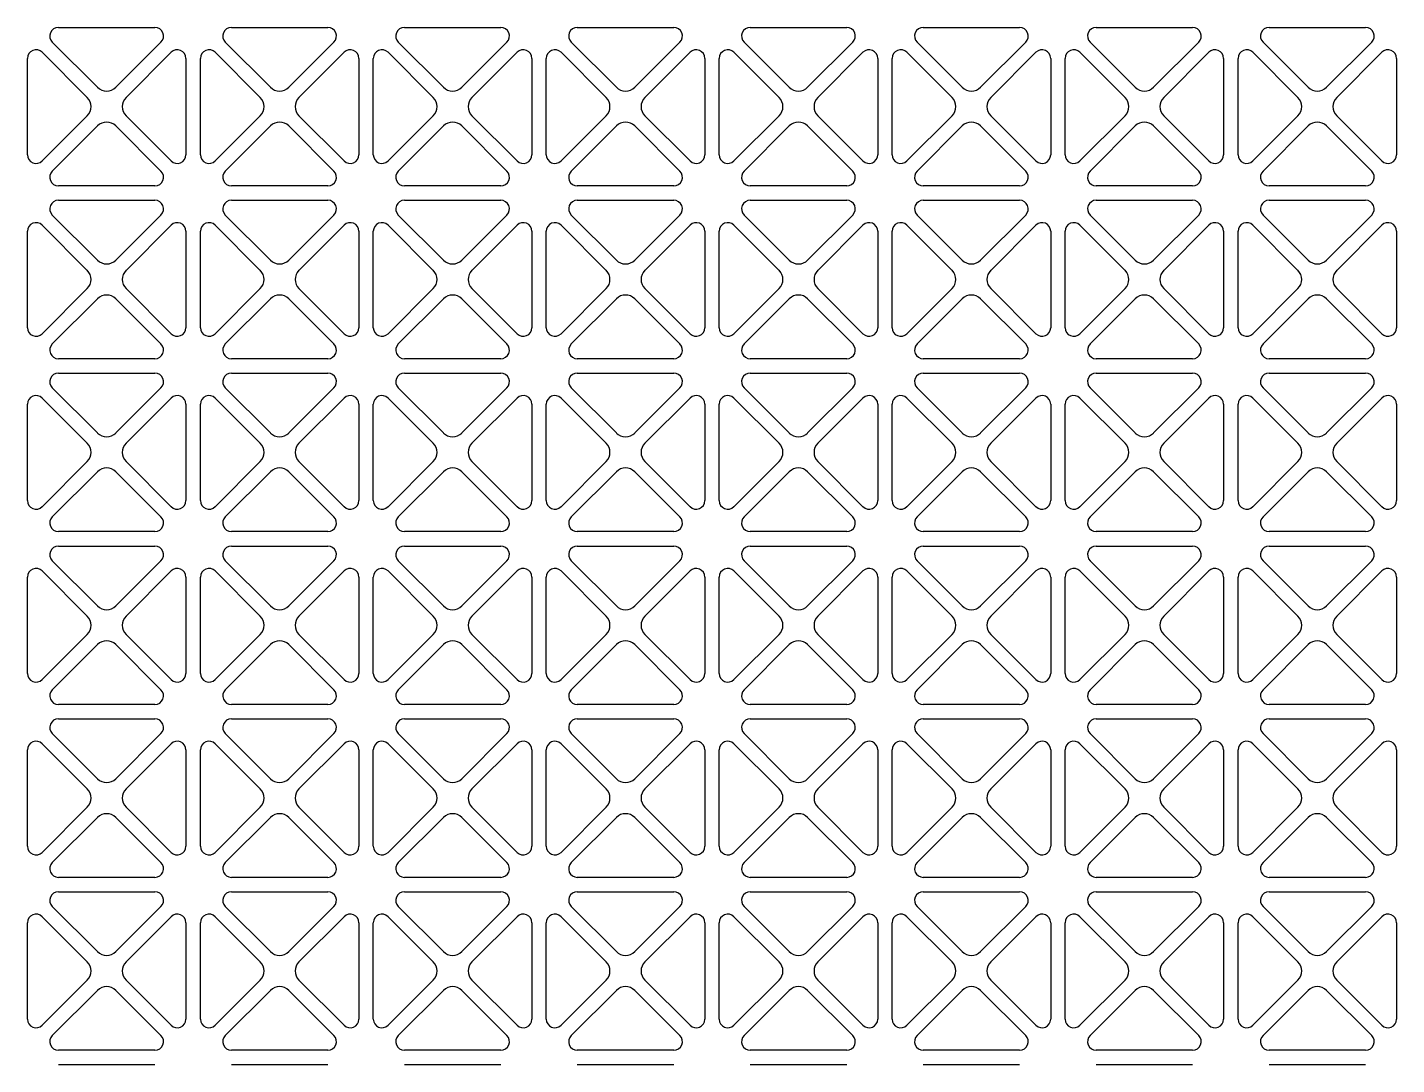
# Model space of a CAD drawing. Extents: x 59521 to 184406, y -1257 to 56672.
# Drawn here: x 70029.7 to 70219.7, y 19884.2 to 20028.2 of the extents above; entities that cross this region are included whole.
import ezdxf

# ---------------------------------------------------------------- set-up
doc = ezdxf.new("R2010")
doc.units = 0
doc.header["$MEASUREMENT"] = 0
doc.layers.get('0').update_dxf_attribs({"linetype": 'CONTINUOUS'})
doc.layers.add('WANGKONG_0', color=7, linetype='CONTINUOUS')

# ---------------------------------------------------------------- blocks, each defined once
blk = doc.blocks.new('ju77')
at = {"layer": 'WANGKONG_0', "color": 87, "linetype": 'Continuous'}
for p, q in [((-218.73, 299), (-205.35, 299)), ((-194.73, 299), (-181.35, 299)), ((-170.73, 299), (-157.35, 299)), ((-146.73, 299), (-133.35, 299)), ((-122.73, 299), (-109.35, 299)), ((-98.73, 299), (-85.35, 299)), ((-74.73, 299), (-61.35, 299)), ((-50.73, 299), (-37.35, 299)), ((-213.31, 290.69), (-219.58, 296.95)), ((-204.5, 296.95), (-210.77, 290.69)), ((-189.31, 290.69), (-195.58, 296.95)), ((-180.5, 296.95), (-186.77, 290.69)), ((-165.31, 290.69), (-171.58, 296.95)), ((-156.5, 296.95), (-162.77, 290.69)), ((-141.31, 290.69), (-147.58, 296.95)), ((-132.5, 296.95), (-138.77, 290.69)), ((-117.31, 290.69), (-123.58, 296.95)), ((-108.5, 296.95), (-114.77, 290.69)), ((-93.31, 290.69), (-99.58, 296.95)), ((-84.5, 296.95), (-90.77, 290.69)), ((-69.31, 290.69), (-75.58, 296.95)), ((-60.5, 296.95), (-66.77, 290.69)), ((-45.31, 290.69), (-51.58, 296.95)), ((-36.5, 296.95), (-42.77, 290.69)), ((-223.04, 281.31), (-223.04, 294.69)), ((-220.99, 295.54), (-214.73, 289.27)), ((-209.35, 289.27), (-203.09, 295.54)), ((-201.04, 294.69), (-201.04, 281.31)), ((-199.04, 281.31), (-199.04, 294.69)), ((-196.99, 295.54), (-190.73, 289.27)), ((-185.35, 289.27), (-179.09, 295.54)), ((-177.04, 294.69), (-177.04, 281.31)), ((-175.04, 281.31), (-175.04, 294.69)), ((-172.99, 295.54), (-166.73, 289.27)), ((-161.35, 289.27), (-155.09, 295.54)), ((-153.04, 294.69), (-153.04, 281.31)), ((-151.04, 281.31), (-151.04, 294.69)), ((-148.99, 295.54), (-142.73, 289.27)), ((-137.35, 289.27), (-131.09, 295.54)), ((-129.04, 294.69), (-129.04, 281.31)), ((-127.04, 281.31), (-127.04, 294.69)), ((-124.99, 295.54), (-118.73, 289.27)), ((-113.35, 289.27), (-107.09, 295.54)), ((-105.04, 294.69), (-105.04, 281.31)), ((-103.04, 281.31), (-103.04, 294.69)), ((-100.99, 295.54), (-94.73, 289.27)), ((-89.35, 289.27), (-83.09, 295.54)), ((-81.04, 294.69), (-81.04, 281.31)), ((-79.04, 281.31), (-79.04, 294.69)), ((-76.99, 295.54), (-70.73, 289.27)), ((-65.35, 289.27), (-59.09, 295.54)), ((-57.04, 294.69), (-57.04, 281.31)), ((-55.04, 281.31), (-55.04, 294.69)), ((-52.99, 295.54), (-46.73, 289.27)), ((-41.35, 289.27), (-35.09, 295.54)), ((-33.04, 294.69), (-33.04, 281.31)), ((-214.73, 286.73), (-220.99, 280.46)), ((-219.58, 279.05), (-213.31, 285.31)), ((-210.77, 285.31), (-204.5, 279.05)), ((-203.09, 280.46), (-209.35, 286.73)), ((-190.73, 286.73), (-196.99, 280.46)), ((-195.58, 279.05), (-189.31, 285.31)), ((-186.77, 285.31), (-180.5, 279.05)), ((-179.09, 280.46), (-185.35, 286.73)), ((-166.73, 286.73), (-172.99, 280.46)), ((-171.58, 279.05), (-165.31, 285.31)), ((-162.77, 285.31), (-156.5, 279.05)), ((-155.09, 280.46), (-161.35, 286.73)), ((-142.73, 286.73), (-148.99, 280.46)), ((-147.58, 279.05), (-141.31, 285.31)), ((-138.77, 285.31), (-132.5, 279.05)), ((-131.09, 280.46), (-137.35, 286.73)), ((-118.73, 286.73), (-124.99, 280.46)), ((-123.58, 279.05), (-117.31, 285.31)), ((-114.77, 285.31), (-108.5, 279.05)), ((-107.09, 280.46), (-113.35, 286.73)), ((-94.73, 286.73), (-100.99, 280.46)), ((-99.58, 279.05), (-93.31, 285.31)), ((-90.77, 285.31), (-84.5, 279.05)), ((-83.09, 280.46), (-89.35, 286.73)), ((-70.73, 286.73), (-76.99, 280.46)), ((-75.58, 279.05), (-69.31, 285.31)), ((-66.77, 285.31), (-60.5, 279.05)), ((-59.09, 280.46), (-65.35, 286.73)), ((-46.73, 286.73), (-52.99, 280.46)), ((-51.58, 279.05), (-45.31, 285.31)), ((-42.77, 285.31), (-36.5, 279.05)), ((-35.09, 280.46), (-41.35, 286.73)), ((-205.35, 277), (-218.73, 277)), ((-181.35, 277), (-194.73, 277)), ((-157.35, 277), (-170.73, 277)), ((-133.35, 277), (-146.73, 277)), ((-109.35, 277), (-122.73, 277)), ((-85.35, 277), (-98.73, 277)), ((-61.35, 277), (-74.73, 277)), ((-37.35, 277), (-50.73, 277)), ((-218.73, 275), (-205.35, 275)), ((-194.73, 275), (-181.35, 275)), ((-170.73, 275), (-157.35, 275)), ((-146.73, 275), (-133.35, 275)), ((-122.73, 275), (-109.35, 275)), ((-98.73, 275), (-85.35, 275)), ((-74.73, 275), (-61.35, 275)), ((-50.73, 275), (-37.35, 275)), ((-213.31, 266.69), (-219.58, 272.95)), ((-204.5, 272.95), (-210.77, 266.69)), ((-189.31, 266.69), (-195.58, 272.95)), ((-180.5, 272.95), (-186.77, 266.69)), ((-165.31, 266.69), (-171.58, 272.95)), ((-156.5, 272.95), (-162.77, 266.69)), ((-141.31, 266.69), (-147.58, 272.95)), ((-132.5, 272.95), (-138.77, 266.69)), ((-117.31, 266.69), (-123.58, 272.95)), ((-108.5, 272.95), (-114.77, 266.69)), ((-93.31, 266.69), (-99.58, 272.95)), ((-84.5, 272.95), (-90.77, 266.69)), ((-69.31, 266.69), (-75.58, 272.95)), ((-60.5, 272.95), (-66.77, 266.69)), ((-45.31, 266.69), (-51.58, 272.95)), ((-36.5, 272.95), (-42.77, 266.69)), ((-223.04, 257.31), (-223.04, 270.69)), ((-220.99, 271.54), (-214.73, 265.27)), ((-209.35, 265.27), (-203.09, 271.54)), ((-201.04, 270.69), (-201.04, 257.31)), ((-199.04, 257.31), (-199.04, 270.69)), ((-196.99, 271.54), (-190.73, 265.27)), ((-185.35, 265.27), (-179.09, 271.54)), ((-177.04, 270.69), (-177.04, 257.31)), ((-175.04, 257.31), (-175.04, 270.69)), ((-172.99, 271.54), (-166.73, 265.27)), ((-161.35, 265.27), (-155.09, 271.54)), ((-153.04, 270.69), (-153.04, 257.31)), ((-151.04, 257.31), (-151.04, 270.69)), ((-148.99, 271.54), (-142.73, 265.27)), ((-137.35, 265.27), (-131.09, 271.54)), ((-129.04, 270.69), (-129.04, 257.31)), ((-127.04, 257.31), (-127.04, 270.69)), ((-124.99, 271.54), (-118.73, 265.27)), ((-113.35, 265.27), (-107.09, 271.54)), ((-105.04, 270.69), (-105.04, 257.31)), ((-103.04, 257.31), (-103.04, 270.69)), ((-100.99, 271.54), (-94.73, 265.27)), ((-89.35, 265.27), (-83.09, 271.54)), ((-81.04, 270.69), (-81.04, 257.31)), ((-79.04, 257.31), (-79.04, 270.69)), ((-76.99, 271.54), (-70.73, 265.27)), ((-65.35, 265.27), (-59.09, 271.54)), ((-57.04, 270.69), (-57.04, 257.31)), ((-55.04, 257.31), (-55.04, 270.69)), ((-52.99, 271.54), (-46.73, 265.27)), ((-41.35, 265.27), (-35.09, 271.54)), ((-33.04, 270.69), (-33.04, 257.31)), ((-214.73, 262.73), (-220.99, 256.46)), ((-203.09, 256.46), (-209.35, 262.73)), ((-190.73, 262.73), (-196.99, 256.46)), ((-179.09, 256.46), (-185.35, 262.73)), ((-166.73, 262.73), (-172.99, 256.46)), ((-155.09, 256.46), (-161.35, 262.73)), ((-142.73, 262.73), (-148.99, 256.46)), ((-131.09, 256.46), (-137.35, 262.73)), ((-118.73, 262.73), (-124.99, 256.46)), ((-107.09, 256.46), (-113.35, 262.73)), ((-94.73, 262.73), (-100.99, 256.46)), ((-83.09, 256.46), (-89.35, 262.73)), ((-70.73, 262.73), (-76.99, 256.46)), ((-59.09, 256.46), (-65.35, 262.73)), ((-46.73, 262.73), (-52.99, 256.46)), ((-35.09, 256.46), (-41.35, 262.73)), ((-219.58, 255.05), (-213.31, 261.31)), ((-210.77, 261.31), (-204.5, 255.05)), ((-195.58, 255.05), (-189.31, 261.31)), ((-186.77, 261.31), (-180.5, 255.05)), ((-171.58, 255.05), (-165.31, 261.31)), ((-162.77, 261.31), (-156.5, 255.05)), ((-147.58, 255.05), (-141.31, 261.31)), ((-138.77, 261.31), (-132.5, 255.05)), ((-123.58, 255.05), (-117.31, 261.31)), ((-114.77, 261.31), (-108.5, 255.05)), ((-99.58, 255.05), (-93.31, 261.31)), ((-90.77, 261.31), (-84.5, 255.05)), ((-75.58, 255.05), (-69.31, 261.31)), ((-66.77, 261.31), (-60.5, 255.05)), ((-51.58, 255.05), (-45.31, 261.31)), ((-42.77, 261.31), (-36.5, 255.05)), ((-205.35, 253), (-218.73, 253)), ((-181.35, 253), (-194.73, 253)), ((-157.35, 253), (-170.73, 253)), ((-133.35, 253), (-146.73, 253)), ((-109.35, 253), (-122.73, 253)), ((-85.35, 253), (-98.73, 253)), ((-61.35, 253), (-74.73, 253)), ((-37.35, 253), (-50.73, 253)), ((-218.73, 251), (-205.35, 251)), ((-194.73, 251), (-181.35, 251)), ((-170.73, 251), (-157.35, 251)), ((-146.73, 251), (-133.35, 251)), ((-122.73, 251), (-109.35, 251)), ((-98.73, 251), (-85.35, 251)), ((-74.73, 251), (-61.35, 251)), ((-50.73, 251), (-37.35, 251)), ((-213.31, 242.69), (-219.58, 248.95)), ((-204.5, 248.95), (-210.77, 242.69)), ((-189.31, 242.69), (-195.58, 248.95)), ((-180.5, 248.95), (-186.77, 242.69)), ((-165.31, 242.69), (-171.58, 248.95)), ((-156.5, 248.95), (-162.77, 242.69)), ((-141.31, 242.69), (-147.58, 248.95)), ((-132.5, 248.95), (-138.77, 242.69)), ((-117.31, 242.69), (-123.58, 248.95)), ((-108.5, 248.95), (-114.77, 242.69)), ((-93.31, 242.69), (-99.58, 248.95)), ((-84.5, 248.95), (-90.77, 242.69)), ((-69.31, 242.69), (-75.58, 248.95)), ((-60.5, 248.95), (-66.77, 242.69)), ((-45.31, 242.69), (-51.58, 248.95)), ((-36.5, 248.95), (-42.77, 242.69)), ((-220.99, 247.54), (-214.73, 241.27)), ((-209.35, 241.27), (-203.09, 247.54)), ((-196.99, 247.54), (-190.73, 241.27)), ((-185.35, 241.27), (-179.09, 247.54)), ((-172.99, 247.54), (-166.73, 241.27)), ((-161.35, 241.27), (-155.09, 247.54)), ((-148.99, 247.54), (-142.73, 241.27)), ((-137.35, 241.27), (-131.09, 247.54)), ((-124.99, 247.54), (-118.73, 241.27)), ((-113.35, 241.27), (-107.09, 247.54)), ((-100.99, 247.54), (-94.73, 241.27)), ((-89.35, 241.27), (-83.09, 247.54)), ((-76.99, 247.54), (-70.73, 241.27)), ((-65.35, 241.27), (-59.09, 247.54)), ((-52.99, 247.54), (-46.73, 241.27)), ((-41.35, 241.27), (-35.09, 247.54)), ((-223.04, 233.31), (-223.04, 246.69)), ((-201.04, 246.69), (-201.04, 233.31)), ((-199.04, 233.31), (-199.04, 246.69)), ((-177.04, 246.69), (-177.04, 233.31)), ((-175.04, 233.31), (-175.04, 246.69)), ((-153.04, 246.69), (-153.04, 233.31)), ((-151.04, 233.31), (-151.04, 246.69)), ((-129.04, 246.69), (-129.04, 233.31)), ((-127.04, 233.31), (-127.04, 246.69)), ((-105.04, 246.69), (-105.04, 233.31)), ((-103.04, 233.31), (-103.04, 246.69)), ((-81.04, 246.69), (-81.04, 233.31)), ((-79.04, 233.31), (-79.04, 246.69)), ((-57.04, 246.69), (-57.04, 233.31)), ((-55.04, 233.31), (-55.04, 246.69)), ((-33.04, 246.69), (-33.04, 233.31)), ((-214.73, 238.73), (-220.99, 232.46)), ((-203.09, 232.46), (-209.35, 238.73)), ((-190.73, 238.73), (-196.99, 232.46)), ((-179.09, 232.46), (-185.35, 238.73)), ((-166.73, 238.73), (-172.99, 232.46)), ((-155.09, 232.46), (-161.35, 238.73)), ((-142.73, 238.73), (-148.99, 232.46)), ((-131.09, 232.46), (-137.35, 238.73)), ((-118.73, 238.73), (-124.99, 232.46)), ((-107.09, 232.46), (-113.35, 238.73)), ((-94.73, 238.73), (-100.99, 232.46)), ((-83.09, 232.46), (-89.35, 238.73)), ((-70.73, 238.73), (-76.99, 232.46)), ((-59.09, 232.46), (-65.35, 238.73)), ((-46.73, 238.73), (-52.99, 232.46)), ((-35.09, 232.46), (-41.35, 238.73)), ((-219.58, 231.05), (-213.31, 237.31)), ((-210.77, 237.31), (-204.5, 231.05)), ((-195.58, 231.05), (-189.31, 237.31)), ((-186.77, 237.31), (-180.5, 231.05)), ((-171.58, 231.05), (-165.31, 237.31)), ((-162.77, 237.31), (-156.5, 231.05)), ((-147.58, 231.05), (-141.31, 237.31)), ((-138.77, 237.31), (-132.5, 231.05)), ((-123.58, 231.05), (-117.31, 237.31)), ((-114.77, 237.31), (-108.5, 231.05)), ((-99.58, 231.05), (-93.31, 237.31)), ((-90.77, 237.31), (-84.5, 231.05)), ((-75.58, 231.05), (-69.31, 237.31)), ((-66.77, 237.31), (-60.5, 231.05)), ((-51.58, 231.05), (-45.31, 237.31)), ((-42.77, 237.31), (-36.5, 231.05)), ((-205.35, 229), (-218.73, 229)), ((-181.35, 229), (-194.73, 229)), ((-157.35, 229), (-170.73, 229)), ((-133.35, 229), (-146.73, 229)), ((-109.35, 229), (-122.73, 229)), ((-85.35, 229), (-98.73, 229)), ((-61.35, 229), (-74.73, 229)), ((-37.35, 229), (-50.73, 229)), ((-218.73, 227), (-205.35, 227)), ((-194.73, 227), (-181.35, 227)), ((-170.73, 227), (-157.35, 227)), ((-146.73, 227), (-133.35, 227)), ((-122.73, 227), (-109.35, 227)), ((-98.73, 227), (-85.35, 227)), ((-74.73, 227), (-61.35, 227)), ((-50.73, 227), (-37.35, 227)), ((-213.31, 218.69), (-219.58, 224.95)), ((-204.5, 224.95), (-210.77, 218.69)), ((-189.31, 218.69), (-195.58, 224.95)), ((-180.5, 224.95), (-186.77, 218.69)), ((-165.31, 218.69), (-171.58, 224.95)), ((-156.5, 224.95), (-162.77, 218.69)), ((-141.31, 218.69), (-147.58, 224.95)), ((-132.5, 224.95), (-138.77, 218.69)), ((-117.31, 218.69), (-123.58, 224.95)), ((-108.5, 224.95), (-114.77, 218.69)), ((-93.31, 218.69), (-99.58, 224.95)), ((-84.5, 224.95), (-90.77, 218.69)), ((-69.31, 218.69), (-75.58, 224.95)), ((-60.5, 224.95), (-66.77, 218.69)), ((-45.31, 218.69), (-51.58, 224.95)), ((-36.5, 224.95), (-42.77, 218.69)), ((-223.04, 209.31), (-223.04, 222.69)), ((-220.99, 223.54), (-214.73, 217.27)), ((-209.35, 217.27), (-203.09, 223.54)), ((-201.04, 222.69), (-201.04, 209.31)), ((-199.04, 209.31), (-199.04, 222.69)), ((-196.99, 223.54), (-190.73, 217.27)), ((-185.35, 217.27), (-179.09, 223.54)), ((-177.04, 222.69), (-177.04, 209.31)), ((-175.04, 209.31), (-175.04, 222.69)), ((-172.99, 223.54), (-166.73, 217.27)), ((-161.35, 217.27), (-155.09, 223.54)), ((-153.04, 222.69), (-153.04, 209.31)), ((-151.04, 209.31), (-151.04, 222.69)), ((-148.99, 223.54), (-142.73, 217.27)), ((-137.35, 217.27), (-131.09, 223.54)), ((-129.04, 222.69), (-129.04, 209.31)), ((-127.04, 209.31), (-127.04, 222.69)), ((-124.99, 223.54), (-118.73, 217.27)), ((-113.35, 217.27), (-107.09, 223.54)), ((-105.04, 222.69), (-105.04, 209.31)), ((-103.04, 209.31), (-103.04, 222.69)), ((-100.99, 223.54), (-94.73, 217.27)), ((-89.35, 217.27), (-83.09, 223.54)), ((-81.04, 222.69), (-81.04, 209.31)), ((-79.04, 209.31), (-79.04, 222.69)), ((-76.99, 223.54), (-70.73, 217.27)), ((-65.35, 217.27), (-59.09, 223.54)), ((-57.04, 222.69), (-57.04, 209.31)), ((-55.04, 209.31), (-55.04, 222.69)), ((-52.99, 223.54), (-46.73, 217.27)), ((-41.35, 217.27), (-35.09, 223.54)), ((-33.04, 222.69), (-33.04, 209.31)), ((-214.73, 214.73), (-220.99, 208.46)), ((-203.09, 208.46), (-209.35, 214.73)), ((-190.73, 214.73), (-196.99, 208.46)), ((-179.09, 208.46), (-185.35, 214.73)), ((-166.73, 214.73), (-172.99, 208.46)), ((-155.09, 208.46), (-161.35, 214.73)), ((-142.73, 214.73), (-148.99, 208.46)), ((-131.09, 208.46), (-137.35, 214.73)), ((-118.73, 214.73), (-124.99, 208.46)), ((-107.09, 208.46), (-113.35, 214.73)), ((-94.73, 214.73), (-100.99, 208.46)), ((-83.09, 208.46), (-89.35, 214.73)), ((-70.73, 214.73), (-76.99, 208.46)), ((-59.09, 208.46), (-65.35, 214.73)), ((-46.73, 214.73), (-52.99, 208.46)), ((-35.09, 208.46), (-41.35, 214.73)), ((-219.58, 207.05), (-213.31, 213.31)), ((-210.77, 213.31), (-204.5, 207.05)), ((-195.58, 207.05), (-189.31, 213.31)), ((-186.77, 213.31), (-180.5, 207.05)), ((-171.58, 207.05), (-165.31, 213.31)), ((-162.77, 213.31), (-156.5, 207.05)), ((-147.58, 207.05), (-141.31, 213.31)), ((-138.77, 213.31), (-132.5, 207.05)), ((-123.58, 207.05), (-117.31, 213.31)), ((-114.77, 213.31), (-108.5, 207.05)), ((-99.58, 207.05), (-93.31, 213.31)), ((-90.77, 213.31), (-84.5, 207.05)), ((-75.58, 207.05), (-69.31, 213.31)), ((-66.77, 213.31), (-60.5, 207.05)), ((-51.58, 207.05), (-45.31, 213.31)), ((-42.77, 213.31), (-36.5, 207.05)), ((-205.35, 205), (-218.73, 205)), ((-181.35, 205), (-194.73, 205)), ((-157.35, 205), (-170.73, 205)), ((-133.35, 205), (-146.73, 205)), ((-109.35, 205), (-122.73, 205)), ((-85.35, 205), (-98.73, 205)), ((-61.35, 205), (-74.73, 205)), ((-37.35, 205), (-50.73, 205)), ((-218.73, 203), (-205.35, 203)), ((-194.73, 203), (-181.35, 203)), ((-170.73, 203), (-157.35, 203)), ((-146.73, 203), (-133.35, 203)), ((-122.73, 203), (-109.35, 203)), ((-98.73, 203), (-85.35, 203)), ((-74.73, 203), (-61.35, 203)), ((-50.73, 203), (-37.35, 203)), ((-220.99, 199.54), (-214.73, 193.27)), ((-213.31, 194.69), (-219.58, 200.95)), ((-204.5, 200.95), (-210.77, 194.69)), ((-209.35, 193.27), (-203.09, 199.54)), ((-196.99, 199.54), (-190.73, 193.27)), ((-189.31, 194.69), (-195.58, 200.95)), ((-180.5, 200.95), (-186.77, 194.69)), ((-185.35, 193.27), (-179.09, 199.54)), ((-172.99, 199.54), (-166.73, 193.27)), ((-165.31, 194.69), (-171.58, 200.95)), ((-156.5, 200.95), (-162.77, 194.69)), ((-161.35, 193.27), (-155.09, 199.54)), ((-148.99, 199.54), (-142.73, 193.27)), ((-141.31, 194.69), (-147.58, 200.95)), ((-132.5, 200.95), (-138.77, 194.69)), ((-137.35, 193.27), (-131.09, 199.54)), ((-124.99, 199.54), (-118.73, 193.27)), ((-117.31, 194.69), (-123.58, 200.95)), ((-108.5, 200.95), (-114.77, 194.69)), ((-113.35, 193.27), (-107.09, 199.54)), ((-100.99, 199.54), (-94.73, 193.27)), ((-93.31, 194.69), (-99.58, 200.95)), ((-84.5, 200.95), (-90.77, 194.69)), ((-89.35, 193.27), (-83.09, 199.54)), ((-76.99, 199.54), (-70.73, 193.27)), ((-69.31, 194.69), (-75.58, 200.95)), ((-60.5, 200.95), (-66.77, 194.69)), ((-65.35, 193.27), (-59.09, 199.54)), ((-52.99, 199.54), (-46.73, 193.27)), ((-45.31, 194.69), (-51.58, 200.95)), ((-36.5, 200.95), (-42.77, 194.69)), ((-41.35, 193.27), (-35.09, 199.54)), ((-223.04, 185.31), (-223.04, 198.69)), ((-201.04, 198.69), (-201.04, 185.31)), ((-199.04, 185.31), (-199.04, 198.69)), ((-177.04, 198.69), (-177.04, 185.31)), ((-175.04, 185.31), (-175.04, 198.69)), ((-153.04, 198.69), (-153.04, 185.31)), ((-151.04, 185.31), (-151.04, 198.69)), ((-129.04, 198.69), (-129.04, 185.31)), ((-127.04, 185.31), (-127.04, 198.69)), ((-105.04, 198.69), (-105.04, 185.31)), ((-103.04, 185.31), (-103.04, 198.69)), ((-81.04, 198.69), (-81.04, 185.31)), ((-79.04, 185.31), (-79.04, 198.69)), ((-57.04, 198.69), (-57.04, 185.31)), ((-55.04, 185.31), (-55.04, 198.69)), ((-33.04, 198.69), (-33.04, 185.31)), ((-214.73, 190.73), (-220.99, 184.46)), ((-203.09, 184.46), (-209.35, 190.73)), ((-190.73, 190.73), (-196.99, 184.46)), ((-179.09, 184.46), (-185.35, 190.73)), ((-166.73, 190.73), (-172.99, 184.46)), ((-155.09, 184.46), (-161.35, 190.73)), ((-142.73, 190.73), (-148.99, 184.46)), ((-131.09, 184.46), (-137.35, 190.73)), ((-118.73, 190.73), (-124.99, 184.46)), ((-107.09, 184.46), (-113.35, 190.73)), ((-94.73, 190.73), (-100.99, 184.46)), ((-83.09, 184.46), (-89.35, 190.73)), ((-70.73, 190.73), (-76.99, 184.46)), ((-59.09, 184.46), (-65.35, 190.73)), ((-46.73, 190.73), (-52.99, 184.46)), ((-35.09, 184.46), (-41.35, 190.73)), ((-219.58, 183.05), (-213.31, 189.31)), ((-210.77, 189.31), (-204.5, 183.05)), ((-195.58, 183.05), (-189.31, 189.31)), ((-186.77, 189.31), (-180.5, 183.05)), ((-171.58, 183.05), (-165.31, 189.31)), ((-162.77, 189.31), (-156.5, 183.05)), ((-147.58, 183.05), (-141.31, 189.31)), ((-138.77, 189.31), (-132.5, 183.05)), ((-123.58, 183.05), (-117.31, 189.31)), ((-114.77, 189.31), (-108.5, 183.05)), ((-99.58, 183.05), (-93.31, 189.31)), ((-90.77, 189.31), (-84.5, 183.05)), ((-75.58, 183.05), (-69.31, 189.31)), ((-66.77, 189.31), (-60.5, 183.05)), ((-51.58, 183.05), (-45.31, 189.31)), ((-42.77, 189.31), (-36.5, 183.05)), ((-205.35, 181), (-218.73, 181)), ((-181.35, 181), (-194.73, 181)), ((-157.35, 181), (-170.73, 181)), ((-133.35, 181), (-146.73, 181)), ((-109.35, 181), (-122.73, 181)), ((-85.35, 181), (-98.73, 181)), ((-61.35, 181), (-74.73, 181)), ((-37.35, 181), (-50.73, 181)), ((-218.73, 179), (-205.35, 179)), ((-194.73, 179), (-181.35, 179)), ((-170.73, 179), (-157.35, 179)), ((-146.73, 179), (-133.35, 179)), ((-122.73, 179), (-109.35, 179)), ((-98.73, 179), (-85.35, 179)), ((-74.73, 179), (-61.35, 179)), ((-50.73, 179), (-37.35, 179)), ((-213.31, 170.69), (-219.58, 176.95)), ((-204.5, 176.95), (-210.77, 170.69)), ((-189.31, 170.69), (-195.58, 176.95)), ((-180.5, 176.95), (-186.77, 170.69)), ((-165.31, 170.69), (-171.58, 176.95)), ((-156.5, 176.95), (-162.77, 170.69)), ((-141.31, 170.69), (-147.58, 176.95)), ((-132.5, 176.95), (-138.77, 170.69)), ((-117.31, 170.69), (-123.58, 176.95)), ((-108.5, 176.95), (-114.77, 170.69)), ((-93.31, 170.69), (-99.58, 176.95)), ((-84.5, 176.95), (-90.77, 170.69)), ((-69.31, 170.69), (-75.58, 176.95)), ((-60.5, 176.95), (-66.77, 170.69)), ((-45.31, 170.69), (-51.58, 176.95)), ((-36.5, 176.95), (-42.77, 170.69)), ((-220.99, 175.54), (-214.73, 169.27)), ((-209.35, 169.27), (-203.09, 175.54)), ((-196.99, 175.54), (-190.73, 169.27)), ((-185.35, 169.27), (-179.09, 175.54)), ((-172.99, 175.54), (-166.73, 169.27)), ((-161.35, 169.27), (-155.09, 175.54)), ((-148.99, 175.54), (-142.73, 169.27)), ((-137.35, 169.27), (-131.09, 175.54)), ((-124.99, 175.54), (-118.73, 169.27)), ((-113.35, 169.27), (-107.09, 175.54)), ((-100.99, 175.54), (-94.73, 169.27)), ((-89.35, 169.27), (-83.09, 175.54)), ((-76.99, 175.54), (-70.73, 169.27)), ((-65.35, 169.27), (-59.09, 175.54)), ((-52.99, 175.54), (-46.73, 169.27)), ((-41.35, 169.27), (-35.09, 175.54)), ((-223.04, 161.31), (-223.04, 174.69)), ((-201.04, 174.69), (-201.04, 161.31)), ((-199.04, 161.31), (-199.04, 174.69)), ((-177.04, 174.69), (-177.04, 161.31)), ((-175.04, 161.31), (-175.04, 174.69)), ((-153.04, 174.69), (-153.04, 161.31)), ((-151.04, 161.31), (-151.04, 174.69)), ((-129.04, 174.69), (-129.04, 161.31)), ((-127.04, 161.31), (-127.04, 174.69)), ((-105.04, 174.69), (-105.04, 161.31)), ((-103.04, 161.31), (-103.04, 174.69)), ((-81.04, 174.69), (-81.04, 161.31)), ((-79.04, 161.31), (-79.04, 174.69)), ((-57.04, 174.69), (-57.04, 161.31)), ((-55.04, 161.31), (-55.04, 174.69)), ((-33.04, 174.69), (-33.04, 161.31)), ((-214.73, 166.73), (-220.99, 160.46)), ((-219.58, 159.05), (-213.31, 165.31)), ((-210.77, 165.31), (-204.5, 159.05)), ((-203.09, 160.46), (-209.35, 166.73)), ((-190.73, 166.73), (-196.99, 160.46)), ((-195.58, 159.05), (-189.31, 165.31)), ((-186.77, 165.31), (-180.5, 159.05)), ((-179.09, 160.46), (-185.35, 166.73)), ((-166.73, 166.73), (-172.99, 160.46)), ((-171.58, 159.05), (-165.31, 165.31)), ((-162.77, 165.31), (-156.5, 159.05)), ((-155.09, 160.46), (-161.35, 166.73)), ((-142.73, 166.73), (-148.99, 160.46)), ((-147.58, 159.05), (-141.31, 165.31)), ((-138.77, 165.31), (-132.5, 159.05)), ((-131.09, 160.46), (-137.35, 166.73)), ((-118.73, 166.73), (-124.99, 160.46)), ((-123.58, 159.05), (-117.31, 165.31)), ((-114.77, 165.31), (-108.5, 159.05)), ((-107.09, 160.46), (-113.35, 166.73)), ((-94.73, 166.73), (-100.99, 160.46)), ((-99.58, 159.05), (-93.31, 165.31)), ((-90.77, 165.31), (-84.5, 159.05)), ((-83.09, 160.46), (-89.35, 166.73)), ((-70.73, 166.73), (-76.99, 160.46)), ((-75.58, 159.05), (-69.31, 165.31)), ((-66.77, 165.31), (-60.5, 159.05)), ((-59.09, 160.46), (-65.35, 166.73)), ((-46.73, 166.73), (-52.99, 160.46)), ((-51.58, 159.05), (-45.31, 165.31)), ((-42.77, 165.31), (-36.5, 159.05)), ((-35.09, 160.46), (-41.35, 166.73)), ((-205.35, 157), (-218.73, 157)), ((-181.35, 157), (-194.73, 157)), ((-157.35, 157), (-170.73, 157)), ((-133.35, 157), (-146.73, 157)), ((-109.35, 157), (-122.73, 157)), ((-85.35, 157), (-98.73, 157)), ((-61.35, 157), (-74.73, 157)), ((-37.35, 157), (-50.73, 157)), ((-218.73, 155), (-205.35, 155)), ((-194.73, 155), (-181.35, 155)), ((-170.73, 155), (-157.35, 155)), ((-146.73, 155), (-133.35, 155)), ((-122.73, 155), (-109.35, 155)), ((-98.73, 155), (-85.35, 155)), ((-74.73, 155), (-61.35, 155)), ((-50.73, 155), (-37.35, 155))]:
    blk.add_line(p, q, dxfattribs=at)
for centre, radius, start, end in [((-218.73, 297.8), 1.2, 90, 225), ((-205.35, 297.8), 1.2, 315, 90), ((-194.73, 297.8), 1.2, 90, 225), ((-181.35, 297.8), 1.2, 315, 90), ((-170.73, 297.8), 1.2, 90, 225), ((-157.35, 297.8), 1.2, 315, 90), ((-146.73, 297.8), 1.2, 90, 225), ((-133.35, 297.8), 1.2, 315, 90), ((-122.73, 297.8), 1.2, 90, 225), ((-109.35, 297.8), 1.2, 315, 90), ((-98.73, 297.8), 1.2, 90, 225), ((-85.35, 297.8), 1.2, 315, 90), ((-74.73, 297.8), 1.2, 90, 225), ((-61.35, 297.8), 1.2, 315, 90), ((-50.73, 297.8), 1.2, 90, 225), ((-37.35, 297.8), 1.2, 315, 90), ((-221.84, 294.69), 1.2, 45, 180), ((-202.24, 294.69), 1.2, 0, 135), ((-197.84, 294.69), 1.2, 45, 180), ((-178.24, 294.69), 1.2, 0, 135), ((-173.84, 294.69), 1.2, 45, 180), ((-154.24, 294.69), 1.2, 0, 135), ((-149.84, 294.69), 1.2, 45, 180), ((-130.24, 294.69), 1.2, 0, 135), ((-125.84, 294.69), 1.2, 45, 180), ((-106.24, 294.69), 1.2, 0, 135), ((-101.84, 294.69), 1.2, 45, 180), ((-82.24, 294.69), 1.2, 0, 135), ((-77.84, 294.69), 1.2, 45, 180), ((-58.24, 294.69), 1.2, 0, 135), ((-53.84, 294.69), 1.2, 45, 180), ((-34.24, 294.69), 1.2, 0, 135), ((-216, 288), 1.8, 315, 45), ((-212.04, 291.96), 1.8, 225, 315), ((-208.08, 288), 1.8, 135, 225), ((-192, 288), 1.8, 315, 45), ((-188.04, 291.96), 1.8, 225, 315), ((-184.08, 288), 1.8, 135, 225), ((-168, 288), 1.8, 315, 45), ((-164.04, 291.96), 1.8, 225, 315), ((-160.08, 288), 1.8, 135, 225), ((-144, 288), 1.8, 315, 45), ((-140.04, 291.96), 1.8, 225, 315), ((-136.08, 288), 1.8, 135, 225), ((-120, 288), 1.8, 315, 45), ((-116.04, 291.96), 1.8, 225, 315), ((-112.08, 288), 1.8, 135, 225), ((-96, 288), 1.8, 315, 45), ((-92.04, 291.96), 1.8, 225, 315), ((-88.08, 288), 1.8, 135, 225), ((-72, 288), 1.8, 315, 45), ((-68.04, 291.96), 1.8, 225, 315), ((-64.08, 288), 1.8, 135, 225), ((-48, 288), 1.8, 315, 45), ((-44.04, 291.96), 1.8, 225, 315), ((-40.08, 288), 1.8, 135, 225), ((-212.04, 284.04), 1.8, 45, 135), ((-188.04, 284.04), 1.8, 45, 135), ((-164.04, 284.04), 1.8, 45, 135), ((-140.04, 284.04), 1.8, 45, 135), ((-116.04, 284.04), 1.8, 45, 135), ((-92.04, 284.04), 1.8, 45, 135), ((-68.04, 284.04), 1.8, 45, 135), ((-44.04, 284.04), 1.8, 45, 135), ((-221.84, 281.31), 1.2, 180, 315), ((-202.24, 281.31), 1.2, 225, 0), ((-197.84, 281.31), 1.2, 180, 315), ((-178.24, 281.31), 1.2, 225, 0), ((-173.84, 281.31), 1.2, 180, 315), ((-154.24, 281.31), 1.2, 225, 0), ((-149.84, 281.31), 1.2, 180, 315), ((-130.24, 281.31), 1.2, 225, 0), ((-125.84, 281.31), 1.2, 180, 315), ((-106.24, 281.31), 1.2, 225, 0), ((-101.84, 281.31), 1.2, 180, 315), ((-82.24, 281.31), 1.2, 225, 0), ((-77.84, 281.31), 1.2, 180, 315), ((-58.24, 281.31), 1.2, 225, 0), ((-53.84, 281.31), 1.2, 180, 315), ((-34.24, 281.31), 1.2, 225, 0), ((-218.73, 278.2), 1.2, 135, 270), ((-205.35, 278.2), 1.2, 270, 45), ((-194.73, 278.2), 1.2, 135, 270), ((-181.35, 278.2), 1.2, 270, 45), ((-170.73, 278.2), 1.2, 135, 270), ((-157.35, 278.2), 1.2, 270, 45), ((-146.73, 278.2), 1.2, 135, 270), ((-133.35, 278.2), 1.2, 270, 45), ((-122.73, 278.2), 1.2, 135, 270), ((-109.35, 278.2), 1.2, 270, 45), ((-98.73, 278.2), 1.2, 135, 270), ((-85.35, 278.2), 1.2, 270, 45), ((-74.73, 278.2), 1.2, 135, 270), ((-61.35, 278.2), 1.2, 270, 45), ((-50.73, 278.2), 1.2, 135, 270), ((-37.35, 278.2), 1.2, 270, 45), ((-218.73, 273.8), 1.2, 90, 225), ((-205.35, 273.8), 1.2, 315, 90), ((-194.73, 273.8), 1.2, 90, 225), ((-181.35, 273.8), 1.2, 315, 90), ((-170.73, 273.8), 1.2, 90, 225), ((-157.35, 273.8), 1.2, 315, 90), ((-146.73, 273.8), 1.2, 90, 225), ((-133.35, 273.8), 1.2, 315, 90), ((-122.73, 273.8), 1.2, 90, 225), ((-109.35, 273.8), 1.2, 315, 90), ((-98.73, 273.8), 1.2, 90, 225), ((-85.35, 273.8), 1.2, 315, 90), ((-74.73, 273.8), 1.2, 90, 225), ((-61.35, 273.8), 1.2, 315, 90), ((-50.73, 273.8), 1.2, 90, 225), ((-37.35, 273.8), 1.2, 315, 90), ((-221.84, 270.69), 1.2, 45, 180), ((-202.24, 270.69), 1.2, 0, 135), ((-197.84, 270.69), 1.2, 45, 180), ((-178.24, 270.69), 1.2, 0, 135), ((-173.84, 270.69), 1.2, 45, 180), ((-154.24, 270.69), 1.2, 0, 135), ((-149.84, 270.69), 1.2, 45, 180), ((-130.24, 270.69), 1.2, 0, 135), ((-125.84, 270.69), 1.2, 45, 180), ((-106.24, 270.69), 1.2, 0, 135), ((-101.84, 270.69), 1.2, 45, 180), ((-82.24, 270.69), 1.2, 0, 135), ((-77.84, 270.69), 1.2, 45, 180), ((-58.24, 270.69), 1.2, 0, 135), ((-53.84, 270.69), 1.2, 45, 180), ((-34.24, 270.69), 1.2, 0, 135), ((-212.04, 267.96), 1.8, 225, 315), ((-188.04, 267.96), 1.8, 225, 315), ((-164.04, 267.96), 1.8, 225, 315), ((-140.04, 267.96), 1.8, 225, 315), ((-116.04, 267.96), 1.8, 225, 315), ((-92.04, 267.96), 1.8, 225, 315), ((-68.04, 267.96), 1.8, 225, 315), ((-44.04, 267.96), 1.8, 225, 315), ((-216, 264), 1.8, 315, 45), ((-208.08, 264), 1.8, 135, 225), ((-192, 264), 1.8, 315, 45), ((-184.08, 264), 1.8, 135, 225), ((-168, 264), 1.8, 315, 45), ((-160.08, 264), 1.8, 135, 225), ((-144, 264), 1.8, 315, 45), ((-136.08, 264), 1.8, 135, 225), ((-120, 264), 1.8, 315, 45), ((-112.08, 264), 1.8, 135, 225), ((-96, 264), 1.8, 315, 45), ((-88.08, 264), 1.8, 135, 225), ((-72, 264), 1.8, 315, 45), ((-64.08, 264), 1.8, 135, 225), ((-48, 264), 1.8, 315, 45), ((-40.08, 264), 1.8, 135, 225), ((-212.04, 260.04), 1.8, 45, 135), ((-188.04, 260.04), 1.8, 45, 135), ((-164.04, 260.04), 1.8, 45, 135), ((-140.04, 260.04), 1.8, 45, 135), ((-116.04, 260.04), 1.8, 45, 135), ((-92.04, 260.04), 1.8, 45, 135), ((-68.04, 260.04), 1.8, 45, 135), ((-44.04, 260.04), 1.8, 45, 135), ((-221.84, 257.31), 1.2, 180, 315), ((-202.24, 257.31), 1.2, 225, 0), ((-197.84, 257.31), 1.2, 180, 315), ((-178.24, 257.31), 1.2, 225, 0), ((-173.84, 257.31), 1.2, 180, 315), ((-154.24, 257.31), 1.2, 225, 0), ((-149.84, 257.31), 1.2, 180, 315), ((-130.24, 257.31), 1.2, 225, 0), ((-125.84, 257.31), 1.2, 180, 315), ((-106.24, 257.31), 1.2, 225, 0), ((-101.84, 257.31), 1.2, 180, 315), ((-82.24, 257.31), 1.2, 225, 0), ((-77.84, 257.31), 1.2, 180, 315), ((-58.24, 257.31), 1.2, 225, 0), ((-53.84, 257.31), 1.2, 180, 315), ((-34.24, 257.31), 1.2, 225, 0), ((-218.73, 254.2), 1.2, 135, 270), ((-205.35, 254.2), 1.2, 270, 45), ((-194.73, 254.2), 1.2, 135, 270), ((-181.35, 254.2), 1.2, 270, 45), ((-170.73, 254.2), 1.2, 135, 270), ((-157.35, 254.2), 1.2, 270, 45), ((-146.73, 254.2), 1.2, 135, 270), ((-133.35, 254.2), 1.2, 270, 45), ((-122.73, 254.2), 1.2, 135, 270), ((-109.35, 254.2), 1.2, 270, 45), ((-98.73, 254.2), 1.2, 135, 270), ((-85.35, 254.2), 1.2, 270, 45), ((-74.73, 254.2), 1.2, 135, 270), ((-61.35, 254.2), 1.2, 270, 45), ((-50.73, 254.2), 1.2, 135, 270), ((-37.35, 254.2), 1.2, 270, 45), ((-218.73, 249.8), 1.2, 90, 225), ((-205.35, 249.8), 1.2, 315, 90), ((-194.73, 249.8), 1.2, 90, 225), ((-181.35, 249.8), 1.2, 315, 90), ((-170.73, 249.8), 1.2, 90, 225), ((-157.35, 249.8), 1.2, 315, 90), ((-146.73, 249.8), 1.2, 90, 225), ((-133.35, 249.8), 1.2, 315, 90), ((-122.73, 249.8), 1.2, 90, 225), ((-109.35, 249.8), 1.2, 315, 90), ((-98.73, 249.8), 1.2, 90, 225), ((-85.35, 249.8), 1.2, 315, 90), ((-74.73, 249.8), 1.2, 90, 225), ((-61.35, 249.8), 1.2, 315, 90), ((-50.73, 249.8), 1.2, 90, 225), ((-37.35, 249.8), 1.2, 315, 90), ((-221.84, 246.69), 1.2, 45, 180), ((-202.24, 246.69), 1.2, 0, 135), ((-197.84, 246.69), 1.2, 45, 180), ((-178.24, 246.69), 1.2, 0, 135), ((-173.84, 246.69), 1.2, 45, 180), ((-154.24, 246.69), 1.2, 0, 135), ((-149.84, 246.69), 1.2, 45, 180), ((-130.24, 246.69), 1.2, 0, 135), ((-125.84, 246.69), 1.2, 45, 180), ((-106.24, 246.69), 1.2, 0, 135), ((-101.84, 246.69), 1.2, 45, 180), ((-82.24, 246.69), 1.2, 0, 135), ((-77.84, 246.69), 1.2, 45, 180), ((-58.24, 246.69), 1.2, 0, 135), ((-53.84, 246.69), 1.2, 45, 180), ((-34.24, 246.69), 1.2, 0, 135), ((-212.04, 243.96), 1.8, 225, 315), ((-188.04, 243.96), 1.8, 225, 315), ((-164.04, 243.96), 1.8, 225, 315), ((-140.04, 243.96), 1.8, 225, 315), ((-116.04, 243.96), 1.8, 225, 315), ((-92.04, 243.96), 1.8, 225, 315), ((-68.04, 243.96), 1.8, 225, 315), ((-44.04, 243.96), 1.8, 225, 315), ((-216, 240), 1.8, 315, 45), ((-208.08, 240), 1.8, 135, 225), ((-192, 240), 1.8, 315, 45), ((-184.08, 240), 1.8, 135, 225), ((-168, 240), 1.8, 315, 45), ((-160.08, 240), 1.8, 135, 225), ((-144, 240), 1.8, 315, 45), ((-136.08, 240), 1.8, 135, 225), ((-120, 240), 1.8, 315, 45), ((-112.08, 240), 1.8, 135, 225), ((-96, 240), 1.8, 315, 45), ((-88.08, 240), 1.8, 135, 225), ((-72, 240), 1.8, 315, 45), ((-64.08, 240), 1.8, 135, 225), ((-48, 240), 1.8, 315, 45), ((-40.08, 240), 1.8, 135, 225), ((-212.04, 236.04), 1.8, 45, 135), ((-188.04, 236.04), 1.8, 45, 135), ((-164.04, 236.04), 1.8, 45, 135), ((-140.04, 236.04), 1.8, 45, 135), ((-116.04, 236.04), 1.8, 45, 135), ((-92.04, 236.04), 1.8, 45, 135), ((-68.04, 236.04), 1.8, 45, 135), ((-44.04, 236.04), 1.8, 45, 135), ((-221.84, 233.31), 1.2, 180, 315), ((-202.24, 233.31), 1.2, 225, 0), ((-197.84, 233.31), 1.2, 180, 315), ((-178.24, 233.31), 1.2, 225, 0), ((-173.84, 233.31), 1.2, 180, 315), ((-154.24, 233.31), 1.2, 225, 0), ((-149.84, 233.31), 1.2, 180, 315), ((-130.24, 233.31), 1.2, 225, 0), ((-125.84, 233.31), 1.2, 180, 315), ((-106.24, 233.31), 1.2, 225, 0), ((-101.84, 233.31), 1.2, 180, 315), ((-82.24, 233.31), 1.2, 225, 0), ((-77.84, 233.31), 1.2, 180, 315), ((-58.24, 233.31), 1.2, 225, 0), ((-53.84, 233.31), 1.2, 180, 315), ((-34.24, 233.31), 1.2, 225, 0), ((-218.73, 230.2), 1.2, 135, 270), ((-205.35, 230.2), 1.2, 270, 45), ((-194.73, 230.2), 1.2, 135, 270), ((-181.35, 230.2), 1.2, 270, 45), ((-170.73, 230.2), 1.2, 135, 270), ((-157.35, 230.2), 1.2, 270, 45), ((-146.73, 230.2), 1.2, 135, 270), ((-133.35, 230.2), 1.2, 270, 45), ((-122.73, 230.2), 1.2, 135, 270), ((-109.35, 230.2), 1.2, 270, 45), ((-98.73, 230.2), 1.2, 135, 270), ((-85.35, 230.2), 1.2, 270, 45), ((-74.73, 230.2), 1.2, 135, 270), ((-61.35, 230.2), 1.2, 270, 45), ((-50.73, 230.2), 1.2, 135, 270), ((-37.35, 230.2), 1.2, 270, 45), ((-218.73, 225.8), 1.2, 90, 225), ((-205.35, 225.8), 1.2, 315, 90), ((-194.73, 225.8), 1.2, 90, 225), ((-181.35, 225.8), 1.2, 315, 90), ((-170.73, 225.8), 1.2, 90, 225), ((-157.35, 225.8), 1.2, 315, 90), ((-146.73, 225.8), 1.2, 90, 225), ((-133.35, 225.8), 1.2, 315, 90), ((-122.73, 225.8), 1.2, 90, 225), ((-109.35, 225.8), 1.2, 315, 90), ((-98.73, 225.8), 1.2, 90, 225), ((-85.35, 225.8), 1.2, 315, 90), ((-74.73, 225.8), 1.2, 90, 225), ((-61.35, 225.8), 1.2, 315, 90), ((-50.73, 225.8), 1.2, 90, 225), ((-37.35, 225.8), 1.2, 315, 90), ((-221.84, 222.69), 1.2, 45, 180), ((-202.24, 222.69), 1.2, 0, 135), ((-197.84, 222.69), 1.2, 45, 180), ((-178.24, 222.69), 1.2, 0, 135), ((-173.84, 222.69), 1.2, 45, 180), ((-154.24, 222.69), 1.2, 0, 135), ((-149.84, 222.69), 1.2, 45, 180), ((-130.24, 222.69), 1.2, 0, 135), ((-125.84, 222.69), 1.2, 45, 180), ((-106.24, 222.69), 1.2, 0, 135), ((-101.84, 222.69), 1.2, 45, 180), ((-82.24, 222.69), 1.2, 0, 135), ((-77.84, 222.69), 1.2, 45, 180), ((-58.24, 222.69), 1.2, 0, 135), ((-53.84, 222.69), 1.2, 45, 180), ((-34.24, 222.69), 1.2, 0, 135), ((-212.04, 219.96), 1.8, 225, 315), ((-188.04, 219.96), 1.8, 225, 315), ((-164.04, 219.96), 1.8, 225, 315), ((-140.04, 219.96), 1.8, 225, 315), ((-116.04, 219.96), 1.8, 225, 315), ((-92.04, 219.96), 1.8, 225, 315), ((-68.04, 219.96), 1.8, 225, 315), ((-44.04, 219.96), 1.8, 225, 315), ((-216, 216), 1.8, 315, 45), ((-208.08, 216), 1.8, 135, 225), ((-192, 216), 1.8, 315, 45), ((-184.08, 216), 1.8, 135, 225), ((-168, 216), 1.8, 315, 45), ((-160.08, 216), 1.8, 135, 225), ((-144, 216), 1.8, 315, 45), ((-136.08, 216), 1.8, 135, 225), ((-120, 216), 1.8, 315, 45), ((-112.08, 216), 1.8, 135, 225), ((-96, 216), 1.8, 315, 45), ((-88.08, 216), 1.8, 135, 225), ((-72, 216), 1.8, 315, 45), ((-64.08, 216), 1.8, 135, 225), ((-48, 216), 1.8, 315, 45), ((-40.08, 216), 1.8, 135, 225), ((-212.04, 212.04), 1.8, 45, 135), ((-188.04, 212.04), 1.8, 45, 135), ((-164.04, 212.04), 1.8, 45, 135), ((-140.04, 212.04), 1.8, 45, 135), ((-116.04, 212.04), 1.8, 45, 135), ((-92.04, 212.04), 1.8, 45, 135), ((-68.04, 212.04), 1.8, 45, 135), ((-44.04, 212.04), 1.8, 45, 135), ((-221.84, 209.31), 1.2, 180, 315), ((-202.24, 209.31), 1.2, 225, 0), ((-197.84, 209.31), 1.2, 180, 315), ((-178.24, 209.31), 1.2, 225, 0), ((-173.84, 209.31), 1.2, 180, 315), ((-154.24, 209.31), 1.2, 225, 0), ((-149.84, 209.31), 1.2, 180, 315), ((-130.24, 209.31), 1.2, 225, 0), ((-125.84, 209.31), 1.2, 180, 315), ((-106.24, 209.31), 1.2, 225, 0), ((-101.84, 209.31), 1.2, 180, 315), ((-82.24, 209.31), 1.2, 225, 0), ((-77.84, 209.31), 1.2, 180, 315), ((-58.24, 209.31), 1.2, 225, 0), ((-53.84, 209.31), 1.2, 180, 315), ((-34.24, 209.31), 1.2, 225, 0), ((-218.73, 206.2), 1.2, 135, 270), ((-205.35, 206.2), 1.2, 270, 45), ((-194.73, 206.2), 1.2, 135, 270), ((-181.35, 206.2), 1.2, 270, 45), ((-170.73, 206.2), 1.2, 135, 270), ((-157.35, 206.2), 1.2, 270, 45), ((-146.73, 206.2), 1.2, 135, 270), ((-133.35, 206.2), 1.2, 270, 45), ((-122.73, 206.2), 1.2, 135, 270), ((-109.35, 206.2), 1.2, 270, 45), ((-98.73, 206.2), 1.2, 135, 270), ((-85.35, 206.2), 1.2, 270, 45), ((-74.73, 206.2), 1.2, 135, 270), ((-61.35, 206.2), 1.2, 270, 45), ((-50.73, 206.2), 1.2, 135, 270), ((-37.35, 206.2), 1.2, 270, 45), ((-218.73, 201.8), 1.2, 90, 225), ((-205.35, 201.8), 1.2, 315, 90), ((-194.73, 201.8), 1.2, 90, 225), ((-181.35, 201.8), 1.2, 315, 90), ((-170.73, 201.8), 1.2, 90, 225), ((-157.35, 201.8), 1.2, 315, 90), ((-146.73, 201.8), 1.2, 90, 225), ((-133.35, 201.8), 1.2, 315, 90), ((-122.73, 201.8), 1.2, 90, 225), ((-109.35, 201.8), 1.2, 315, 90), ((-98.73, 201.8), 1.2, 90, 225), ((-85.35, 201.8), 1.2, 315, 90), ((-74.73, 201.8), 1.2, 90, 225), ((-61.35, 201.8), 1.2, 315, 90), ((-50.73, 201.8), 1.2, 90, 225), ((-37.35, 201.8), 1.2, 315, 90), ((-221.84, 198.69), 1.2, 45, 180), ((-202.24, 198.69), 1.2, 0, 135), ((-197.84, 198.69), 1.2, 45, 180), ((-178.24, 198.69), 1.2, 0, 135), ((-173.84, 198.69), 1.2, 45, 180), ((-154.24, 198.69), 1.2, 0, 135), ((-149.84, 198.69), 1.2, 45, 180), ((-130.24, 198.69), 1.2, 0, 135), ((-125.84, 198.69), 1.2, 45, 180), ((-106.24, 198.69), 1.2, 0, 135), ((-101.84, 198.69), 1.2, 45, 180), ((-82.24, 198.69), 1.2, 0, 135), ((-77.84, 198.69), 1.2, 45, 180), ((-58.24, 198.69), 1.2, 0, 135), ((-53.84, 198.69), 1.2, 45, 180), ((-34.24, 198.69), 1.2, 0, 135), ((-212.04, 195.96), 1.8, 225, 315), ((-188.04, 195.96), 1.8, 225, 315), ((-164.04, 195.96), 1.8, 225, 315), ((-140.04, 195.96), 1.8, 225, 315), ((-116.04, 195.96), 1.8, 225, 315), ((-92.04, 195.96), 1.8, 225, 315), ((-68.04, 195.96), 1.8, 225, 315), ((-44.04, 195.96), 1.8, 225, 315), ((-216, 192), 1.8, 315, 45), ((-208.08, 192), 1.8, 135, 225), ((-192, 192), 1.8, 315, 45), ((-184.08, 192), 1.8, 135, 225), ((-168, 192), 1.8, 315, 45), ((-160.08, 192), 1.8, 135, 225), ((-144, 192), 1.8, 315, 45), ((-136.08, 192), 1.8, 135, 225), ((-120, 192), 1.8, 315, 45), ((-112.08, 192), 1.8, 135, 225), ((-96, 192), 1.8, 315, 45), ((-88.08, 192), 1.8, 135, 225), ((-72, 192), 1.8, 315, 45), ((-64.08, 192), 1.8, 135, 225), ((-48, 192), 1.8, 315, 45), ((-40.08, 192), 1.8, 135, 225), ((-212.04, 188.04), 1.8, 45, 135), ((-188.04, 188.04), 1.8, 45, 135), ((-164.04, 188.04), 1.8, 45, 135), ((-140.04, 188.04), 1.8, 45, 135), ((-116.04, 188.04), 1.8, 45, 135), ((-92.04, 188.04), 1.8, 45, 135), ((-68.04, 188.04), 1.8, 45, 135), ((-44.04, 188.04), 1.8, 45, 135), ((-221.84, 185.31), 1.2, 180, 315), ((-202.24, 185.31), 1.2, 225, 0), ((-197.84, 185.31), 1.2, 180, 315), ((-178.24, 185.31), 1.2, 225, 0), ((-173.84, 185.31), 1.2, 180, 315), ((-154.24, 185.31), 1.2, 225, 0), ((-149.84, 185.31), 1.2, 180, 315), ((-130.24, 185.31), 1.2, 225, 0), ((-125.84, 185.31), 1.2, 180, 315), ((-106.24, 185.31), 1.2, 225, 0), ((-101.84, 185.31), 1.2, 180, 315), ((-82.24, 185.31), 1.2, 225, 0), ((-77.84, 185.31), 1.2, 180, 315), ((-58.24, 185.31), 1.2, 225, 0), ((-53.84, 185.31), 1.2, 180, 315), ((-34.24, 185.31), 1.2, 225, 0), ((-218.73, 182.2), 1.2, 135, 270), ((-205.35, 182.2), 1.2, 270, 45), ((-194.73, 182.2), 1.2, 135, 270), ((-181.35, 182.2), 1.2, 270, 45), ((-170.73, 182.2), 1.2, 135, 270), ((-157.35, 182.2), 1.2, 270, 45), ((-146.73, 182.2), 1.2, 135, 270), ((-133.35, 182.2), 1.2, 270, 45), ((-122.73, 182.2), 1.2, 135, 270), ((-109.35, 182.2), 1.2, 270, 45), ((-98.73, 182.2), 1.2, 135, 270), ((-85.35, 182.2), 1.2, 270, 45), ((-74.73, 182.2), 1.2, 135, 270), ((-61.35, 182.2), 1.2, 270, 45), ((-50.73, 182.2), 1.2, 135, 270), ((-37.35, 182.2), 1.2, 270, 45), ((-218.73, 177.8), 1.2, 90, 225), ((-205.35, 177.8), 1.2, 315, 90), ((-194.73, 177.8), 1.2, 90, 225), ((-181.35, 177.8), 1.2, 315, 90), ((-170.73, 177.8), 1.2, 90, 225), ((-157.35, 177.8), 1.2, 315, 90), ((-146.73, 177.8), 1.2, 90, 225), ((-133.35, 177.8), 1.2, 315, 90), ((-122.73, 177.8), 1.2, 90, 225), ((-109.35, 177.8), 1.2, 315, 90), ((-98.73, 177.8), 1.2, 90, 225), ((-85.35, 177.8), 1.2, 315, 90), ((-74.73, 177.8), 1.2, 90, 225), ((-61.35, 177.8), 1.2, 315, 90), ((-50.73, 177.8), 1.2, 90, 225), ((-37.35, 177.8), 1.2, 315, 90), ((-221.84, 174.69), 1.2, 45, 180), ((-202.24, 174.69), 1.2, 0, 135), ((-197.84, 174.69), 1.2, 45, 180), ((-178.24, 174.69), 1.2, 0, 135), ((-173.84, 174.69), 1.2, 45, 180), ((-154.24, 174.69), 1.2, 0, 135), ((-149.84, 174.69), 1.2, 45, 180), ((-130.24, 174.69), 1.2, 0, 135), ((-125.84, 174.69), 1.2, 45, 180), ((-106.24, 174.69), 1.2, 0, 135), ((-101.84, 174.69), 1.2, 45, 180), ((-82.24, 174.69), 1.2, 0, 135), ((-77.84, 174.69), 1.2, 45, 180), ((-58.24, 174.69), 1.2, 0, 135), ((-53.84, 174.69), 1.2, 45, 180), ((-34.24, 174.69), 1.2, 0, 135), ((-216, 168), 1.8, 315, 45), ((-212.04, 171.96), 1.8, 225, 315), ((-208.08, 168), 1.8, 135, 225), ((-192, 168), 1.8, 315, 45), ((-188.04, 171.96), 1.8, 225, 315), ((-184.08, 168), 1.8, 135, 225), ((-168, 168), 1.8, 315, 45), ((-164.04, 171.96), 1.8, 225, 315), ((-160.08, 168), 1.8, 135, 225), ((-144, 168), 1.8, 315, 45), ((-140.04, 171.96), 1.8, 225, 315), ((-136.08, 168), 1.8, 135, 225), ((-120, 168), 1.8, 315, 45), ((-116.04, 171.96), 1.8, 225, 315), ((-112.08, 168), 1.8, 135, 225), ((-96, 168), 1.8, 315, 45), ((-92.04, 171.96), 1.8, 225, 315), ((-88.08, 168), 1.8, 135, 225), ((-72, 168), 1.8, 315, 45), ((-68.04, 171.96), 1.8, 225, 315), ((-64.08, 168), 1.8, 135, 225), ((-48, 168), 1.8, 315, 45), ((-44.04, 171.96), 1.8, 225, 315), ((-40.08, 168), 1.8, 135, 225), ((-212.04, 164.04), 1.8, 45, 135), ((-188.04, 164.04), 1.8, 45, 135), ((-164.04, 164.04), 1.8, 45, 135), ((-140.04, 164.04), 1.8, 45, 135), ((-116.04, 164.04), 1.8, 45, 135), ((-92.04, 164.04), 1.8, 45, 135), ((-68.04, 164.04), 1.8, 45, 135), ((-44.04, 164.04), 1.8, 45, 135), ((-221.84, 161.31), 1.2, 180, 315), ((-202.24, 161.31), 1.2, 225, 0), ((-197.84, 161.31), 1.2, 180, 315), ((-178.24, 161.31), 1.2, 225, 0), ((-173.84, 161.31), 1.2, 180, 315), ((-154.24, 161.31), 1.2, 225, 0), ((-149.84, 161.31), 1.2, 180, 315), ((-130.24, 161.31), 1.2, 225, 0), ((-125.84, 161.31), 1.2, 180, 315), ((-106.24, 161.31), 1.2, 225, 0), ((-101.84, 161.31), 1.2, 180, 315), ((-82.24, 161.31), 1.2, 225, 0), ((-77.84, 161.31), 1.2, 180, 315), ((-58.24, 161.31), 1.2, 225, 0), ((-53.84, 161.31), 1.2, 180, 315), ((-34.24, 161.31), 1.2, 225, 0), ((-218.73, 158.2), 1.2, 135, 270), ((-205.35, 158.2), 1.2, 270, 45), ((-194.73, 158.2), 1.2, 135, 270), ((-181.35, 158.2), 1.2, 270, 45), ((-170.73, 158.2), 1.2, 135, 270), ((-157.35, 158.2), 1.2, 270, 45), ((-146.73, 158.2), 1.2, 135, 270), ((-133.35, 158.2), 1.2, 270, 45), ((-122.73, 158.2), 1.2, 135, 270), ((-109.35, 158.2), 1.2, 270, 45), ((-98.73, 158.2), 1.2, 135, 270), ((-85.35, 158.2), 1.2, 270, 45), ((-74.73, 158.2), 1.2, 135, 270), ((-61.35, 158.2), 1.2, 270, 45), ((-50.73, 158.2), 1.2, 135, 270), ((-37.35, 158.2), 1.2, 270, 45)]:
    blk.add_arc(centre, radius, start, end, dxfattribs=at)

msp = doc.modelspace()

# ---------------------------------------------------------------- block references
msp.add_blockref('ju77', (70252.779, 19729.172))

doc.saveas('drawing.dxf')
